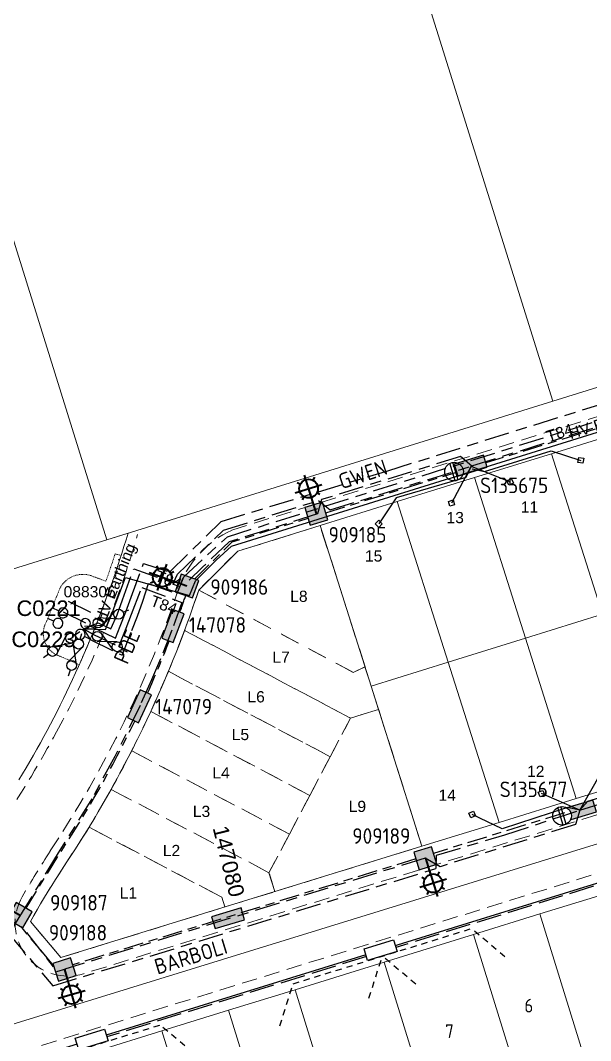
# Model space of a CAD drawing. Header units: metres. Extents: x 305887 to 307188, y 6269913 to 6270847.
# Drawn here: x 306411.4 to 306503.1, y 6270427.4 to 6270591.4 of the extents above; entities that cross this region are included whole.
import ezdxf
from ezdxf.enums import TextEntityAlignment as Align

# ---------------------------------------------------------------- set-up
doc = ezdxf.new("R2010")
doc.units = ezdxf.units.M
for name, pattern in [('Cable Exist UG', [8.2, 4, -1.2, 1.8, -1.2]), ('Dash', [5, 3, -2]), ('DASHED', [0.75, 0.5, -0.25]), ('HIDDEN', [0.375, 0.25, -0.125]), ('HIDDEN2', [0.1875, 0.125, -0.0625]), ('IE Trench LV', [6.5, 5, -1.5]), ('IECLDOTA', [1.8, 1, -0.8])]:
    doc.linetypes.add(name, pattern=pattern)
doc.layers.get('0').update_dxf_attribs({"color": 6})
for name, color, linetype, lineweight in [('Cadastre Developer_SP_EXT', 9, 'Continuous', 5), ('Cadastre Developer_SP_NEW', 2, 'Continuous', 5), ('Cadastre Land Parcels_SP_EXT', 9, 'Continuous', 5), ('Cadastre Other Property_SP_EXT', 9, 'HIDDEN', 5), ('Cadastre Road Names_SP_HV_LV_SL_EXT', 9, 'Continuous', 5)]:
    doc.layers.add(name, color=color, linetype=linetype, lineweight=lineweight)
for name, color, linetype in [('Equip_HV_EXT', 7, 'Continuous'), ('Equip_LV_EXT', 7, 'Continuous'), ('Equip_SP_SL_EXT', 7, 'Continuous'), ('Mains_HV_EXT', 7, 'Continuous'), ('Mains_LV_EXT', 7, 'Continuous'), ('Mains_LV_NEW_T84', 2, 'Continuous'), ('Mains_LV_SL_EXT', 7, 'Continuous'), ('Services_SP_EXT', 7, 'Continuous'), ('Services_SP_NEW_UG', 2, 'Continuous'), ('SupportsUG_SP_LV_EXT', 7, 'Continuous'), ('SupportsUG_SP_LV_NEW', 2, 'Continuous'), ('SupportsUG_SP_LV_SL_EXT', 7, 'Continuous'), ('Trench_SP_NEW', 2, 'Continuous'), ('UG_Details_SP_MISC', 7, 'Continuous')]:
    doc.layers.add(name, color=color, linetype=linetype)
doc.styles.add('COLUMN_LABEL', font='arial.ttf')
doc.styles.add('iecARIAL', font='arial.ttf', dxfattribs={"height": 2})
doc.styles.add('iecISOCP', font='isocp.shx')
doc.styles.add('ieISOCP', font='isocp.shx')
doc.styles.add('POLE_LABEL', font='arial.ttf')
doc.styles.get("Standard").update_dxf_attribs({"font": 'arial.ttf'})
doc.styles.add('SWITCH_LABEL', font='arial.ttf', dxfattribs={"height": 2.5})
doc.linetypes.add('Cable E UG', pattern='A,6,-0.5,["E",Standard,S=1.7,R=0,X=0.5,Y=-1],-2.9', length=9.4)
doc.linetypes.add('Cable New UG', pattern='A,7,-0.25,["x",Standard,S=2,R=0,X=0.2,Y=-0.8],-2.1', length=9.35)

# ---------------------------------------------------------------- blocks, each defined once
blk = doc.blocks.new('COLUMN_EXT')
blk.add_hatch(color=256).paths.add_polyline_path([(-1.49, 1.48), (-1.49, -1.49), (1.48, -1.49), (1.48, 1.48)])
blk.add_lwpolyline([(-1.49, -1.49), (1.48, -1.49), (1.48, 1.48), (-1.49, 1.48)], close=True)
for tag, height, style, flags, p in [('ASSET_NUM', 2.5, 'COLUMN_LABEL', 8, (2, 2)), ('STRUCTURE_PLANT_NUMBER', 0.2, 'POLE_LABEL', 9, (1.81, 0.03)), ('STREET_CODE', 0.2, 'COLUMN_LABEL', 9, (1.81, -0.2))]:
    blk.add_attdef(tag, text='', height=height, dxfattribs=dict(style=style, flags=flags)).set_placement(p, align=Align.MIDDLE_LEFT)
at = {"flags": 9}
for tag, p in [('COLUMN_TYPE', (1.81, -0.4)), ('OWNED_BY', (1.81, -0.6)), ('STATE', (1.81, -0.8)), ('USAGE', (1.81, -1)), ('STREETNAME', (1.81, -1.6)), ('LEGEND', (1.81, -1.2)), ('LOCATION', (1.81, -1.4)), ('SUBURB', (1.81, -1.8)), ('NOTES', (1.81, -2))]:
    blk.add_attdef(tag, text='', height=0.2, dxfattribs=at).set_placement(p, align=Align.MIDDLE_LEFT)
at = {"flags": 1}
blk.add_attdef('Z', (1.81, -2.35), '', height=0.2, dxfattribs=at)
blk = doc.blocks.new('PILLAR_EXT')
blk.add_hatch(color=256).paths.add_polyline_path([(-2.475, 0.99), (-2.475, -0.99), (2.475, -0.99), (2.475, 0.99)])
blk.add_lwpolyline([(-2.475, -0.99), (2.475, -0.99), (2.475, 0.99), (-2.475, 0.99)], close=True)
at = {"style": 'iecARIAL', "flags": 8}
blk.add_attdef('ASSET_NUM', (1.5, 3.5), '', height=2.5, dxfattribs=at)
for tag, p, flags in [('OWNED_BY', (0, -0.2), 9), ('STATE', (0, -0.4), 9), ('SUPPORT_TYPE', (0, -0.6), 9), ('STREETNAME', (0, -1.8), 9), ('USAGE', (0, -0.8), 9), ('LEGEND', (0, -1), 9), ('LOCATION', (0, -1.2), 9), ('NOTES', (0, -1.4), 9), ('PARENT', (0, -1.6), 9), ('SUBURB', (0, -2), 1)]:
    blk.add_attdef(tag, p, '', height=0.2, dxfattribs=dict(flags=flags))
blk = doc.blocks.new('SL_LANTERN_EXT')
at = {"lineweight": 40}
for p, q in [((-1.46, 5.68), (-1.06, 5.28)), ((0, 1.97), (0, 6.47)), ((1.46, 5.68), (1.06, 5.28)), ((-2.25, 4.22), (2.25, 4.22)), ((-1.46, 2.76), (-1.06, 3.16)), ((0, 0), (0, 2.72)), ((1.46, 2.76), (1.06, 3.16))]:
    blk.add_line(p, q, dxfattribs=at)
blk.add_circle((0, 4.22), 1.5, dxfattribs=at)
at = {"style": 'iecARIAL', "flags": 8}
blk.add_attdef('ASSET_NUM', (1.5, 1.5), '', height=2.5, dxfattribs=at)
for tag, p, height, flags in [('OPERATING_VOLTAGE', (0.98, -1.65), 0.2, 9), ('CONSTRUCTED_VOLTAGE', (0.98, -0.65), 0.2, 9), ('CONTROL_TYPE', (0.98, -0.85), 0.2, 9), ('LANTERN_PURPOSE', (0.98, -1.05), 0.2, 9), ('LANTERN_TYPE', (0.98, -1.25), 0.2, 9), ('NO_PHASES', (0.98, -1.45), 0.2, 9), ('LNUMBER', (2.18, -3.25), 2.5, 8), ('ORIENTATION', (0.98, -1.85), 0.2, 9), ('OWNED_BY', (0.98, -2.05), 0.2, 9), ('STATE', (0.98, -2.25), 0.2, 9), ('USAGE', (0.98, -2.45), 0.2, 9), ('CEXIST', (0.98, -2.65), 0.2, 9), ('CNEW', (0.98, -2.85), 0.2, 9), ('CNUMBER', (0.98, -3.05), 0.2, 9), ('CREMOVE', (0.98, -3.25), 0.2, 9), ('CREPLACE', (0.98, -3.45), 0.2, 9), ('LKINGHEIGHT', (0.98, -3.65), 0.2, 9), ('LBRACKET', (0.98, -3.85), 0.2, 9), ('LBRACKETVOCAB', (0.98, -4.05), 0.2, 9), ('LCATEGORY', (0.98, -4.25), 0.2, 9), ('LCHARGE1', (0.98, -4.45), 0.2, 9), ('LCHARGE1PERCENT', (0.98, -4.65), 0.2, 9), ('LCHARGE2', (0.98, -4.85), 0.2, 9), ('LCHARGE2PERCENT', (0.98, -5.05), 0.2, 9), ('LCHARGE3', (0.98, -5.25), 0.2, 9), ('LCHARGE3PERCENT', (0.98, -5.45), 0.2, 9), ('LEXIST', (0.98, -5.65), 0.2, 9), ('LLAMP', (0.98, -5.85), 0.2, 9), ('LLAMPVOCAB', (0.98, -6.05), 0.2, 9), ('LMAST', (0.98, -6.25), 0.2, 9), ('LMASTVOCAB', (0.98, -6.45), 0.2, 9), ('LNEW', (0.98, -6.65), 0.2, 9), ('LANTNUMBER', (0.98, -6.85), 0.2, 9), ('LOUTREACH', (0.98, -7.25), 0.2, 9), ('LOUTREACHVOCAB', (0.98, -7.45), 0.2, 9), ('LRATECODE', (0.98, -7.65), 0.2, 9), ('LREMOVE', (0.98, -7.85), 0.2, 9), ('LREPLACE', (0.98, -8.05), 0.2, 9), ('LTYPE', (0.98, -8.25), 0.2, 9), ('STREETNAME', (0.98, -9.25), 0.2, 9), ('SUBURB', (0.98, -9.45), 0.2, 1), ('LTYPEVOCAB', (0.98, -8.45), 0.2, 9), ('LEGEND', (0.98, -8.65), 0.2, 9), ('LOCATION', (0.98, -8.85), 0.2, 9), ('NOTES', (0.98, -9.05), 0.2, 9)]:
    blk.add_attdef(tag, p, '', height=height, dxfattribs=dict(flags=flags))
blk = doc.blocks.new('CCP_EXT')
at = {"flags": 9}
for tag, p in [('LIFE_SUPPORT', (0, -1.6)), ('STATE', (0, -1.8)), ('NOTES', (0, -2))]:
    blk.add_attdef(tag, text='', height=0.2, dxfattribs=at).set_placement(p, align=Align.MIDDLE_LEFT)
blk.add_wipeout([(0, 0.57), (0.57, 0), (0, -0.57), (-0.57, 0)])
blk.add_lwpolyline([(-0.57, 0), (0, 0.57), (0.57, 0), (0, -0.57), (-0.57, 0)])
at = {"flags": 1}
blk.add_attdef('Z', (0, 0), '', height=0.2, dxfattribs=at)
at = {"flags": 9}
for tag, p in [('CCP_TYPE', (0, 0)), ('CONSTRUCTED_VOLTAGE', (0, -0.2)), ('OPERATING_VOLTAGE', (0, -0.6)), ('ORIENTATION', (0, -0.8)), ('OWNED_BY', (0, -1)), ('NO_PHASES', (0, -0.4)), ('USAGE', (0, -1.2)), ('LEGEND', (0, -1.4))]:
    blk.add_attdef(tag, text='', height=0.2, dxfattribs=at).set_placement(p, align=Align.MIDDLE_LEFT)
blk = doc.blocks.new('LV_UG_DFUSE_CLOSED_EXT')
for points in [[(1, 0), (0, 0)], [(5.04, 0.73), (2.16, -0.72)], [(5.05, -0.71), (2.16, 0.72)], [(6.2, 0.01), (7.2, 0.01)]]:
    blk.add_lwpolyline(points)
for centre in [(1.8, 0), (5.4, 0.01)]:
    blk.add_circle(centre, 0.8)
at = {"flags": 9}
for tag, p in [('ACTUAL_STATUS', (0, 0)), ('CONSTRUCTED_VOLTAGE', (0, -0.2)), ('OPERATING_VOLTAGE', (0, -0.6)), ('ORIENTATION', (0, -0.8)), ('STATE', (0, -1)), ('SWITCH_TYPE', (0, -1.2)), ('NO_PHASES', (0, -0.4)), ('USAGE', (0, -1.4)), ('NOTES', (0, -1.6))]:
    blk.add_attdef(tag, text='', height=0.2, dxfattribs=at).set_placement(p, align=Align.MIDDLE_LEFT)
at = {"flags": 1}
blk.add_attdef('Z', (0, 0), '', height=0.2, dxfattribs=at)
blk = doc.blocks.new('LV_UG_LINKS_CLOSED_EXT')
blk.add_wipeout([(-1.06, 1.06), (-1.18, 0.92), (-1.29, 0.76), (-1.37, 0.59), (-1.43, 0.42), (-1.48, 0.23), (-1.49, 0.05), (-1.49, -0.14), (-1.46, -0.33), (-1.41, -0.51), (-1.33, -0.68), (-1.24, -0.84), (-1.12, -0.99), (-0.99, -1.12), (-0.84, -1.24), (-0.68, -1.33), (-0.51, -1.41), (-0.33, -1.46), (-0.14, -1.49), (0.05, -1.49), (0.23, -1.48), (0.42, -1.43), (0.59, -1.37), (0.76, -1.29), (0.92, -1.18), (1.06, -1.06), (1.18, -0.92), (1.29, -0.76), (1.37, -0.59), (1.43, -0.42), (1.48, -0.23), (1.49, -0.05), (1.49, 0.14), (1.46, 0.33), (1.41, 0.51), (1.33, 0.68), (1.24, 0.84), (1.12, 0.99), (0.99, 1.12), (0.84, 1.24), (0.68, 1.33), (0.51, 1.41), (0.33, 1.46), (0.14, 1.49), (-0.05, 1.49), (-0.23, 1.48), (-0.42, 1.43), (-0.59, 1.37), (-0.76, 1.29), (-0.92, 1.18)])
for p, q in [((-0.25, -1.48), (-0.25, 1.48)), ((0.25, -1.48), (0.25, 1.48))]:
    blk.add_line(p, q)
blk.add_circle((0, 0), 1.5)
at = {"flags": 9}
for tag, p in [('ACTUAL_STATUS', (0, 0)), ('CONSTRUCTED_VOLTAGE', (0, -0.2)), ('OPERATING_VOLTAGE', (0, -0.6)), ('ORIENTATION', (0, -0.8)), ('STATE', (0, -1)), ('SWITCH_TYPE', (0, -1.2)), ('NO_PHASES', (0, -0.4)), ('USAGE', (0, -1.4)), ('NOTES', (0, -1.6))]:
    blk.add_attdef(tag, text='', height=0.2, dxfattribs=at).set_placement(p, align=Align.MIDDLE_LEFT)
at = {"flags": 1}
blk.add_attdef('Z', (0, 0), '', height=0.2, dxfattribs=at)
blk = doc.blocks.new('SWG_HOLEC_SU_EXT')
blk.add_line((1.8, -2), (5.8, -2))
for points in [[(1, 0), (0, 0)], [(6.6, 0), (7.6, 0)]]:
    blk.add_lwpolyline(points)
for points in [[(1.8, -0.8, 1), (1.8, 0.8, 1)], [(5.8, -0.8, 1), (5.8, 0.8, 1)]]:
    blk.add_lwpolyline(points, format="xyb", close=True)
at = {"style": 'SWITCH_LABEL', "flags": 8}
blk.add_attdef('ASSET_NUM', text='', height=2.5, rotation=179.9544, dxfattribs=at).set_placement((-2.4, 0), align=Align.MIDDLE_LEFT)
at = {"flags": 1}
blk.add_attdef('Z', (0, 0), '', height=0.2, dxfattribs=at)
at = {"flags": 9}
for tag, p in [('ACTUAL_STATUS', (0, -0.4)), ('CONSTRUCTED_VOLTAGE', (0, -0.6)), ('OPERATING_VOLTAGE', (0, -1)), ('ORIENTATION', (0, -1.2)), ('OWNED_BY', (0, -1.4)), ('NO_PHASES', (0, -0.8)), ('PARENT', (0, -1.6)), ('STATE', (0, -1.8)), ('SWITCH_TYPE', (0, -2)), ('STREETNAME', (0, -2.6)), ('SUBURB', (0, -2.8)), ('USAGE', (0, -2.2)), ('LOCATION', (0, -2.4)), ('NOTES', (0, -3))]:
    blk.add_attdef(tag, text='', height=0.2, dxfattribs=at).set_placement(p, align=Align.MIDDLE_LEFT)
at = {"style": 'SWITCH_LABEL', "flags": 9}
blk.add_attdef('STREET_CODE', text='', height=0.2, dxfattribs=at).set_placement((0, -0.2), align=Align.MIDDLE_LEFT)
blk = doc.blocks.new('PILLAR_NEW')
for tag, height, flags, p in [('ASSET_NUM', 2.5, 8, (2, 4)), ('STREET_CODE', 0.2, 9, (1.5, 2))]:
    blk.add_attdef(tag, text='', height=height, dxfattribs=dict(flags=flags)).set_placement(p, align=Align.MIDDLE_LEFT)
blk.add_wipeout([(-2.47, 0.99), (2.47, 0.99), (2.47, -0.99), (-2.47, -0.99)])
at = {"lineweight": -3}
blk.add_lwpolyline([(-2.47, 0.99), (2.47, 0.99), (2.47, -0.99), (-2.47, -0.99)], close=True, dxfattribs=at)
for tag, flags, p in [('OWNED_BY', 9, (1.5, 1.8)), ('OPERATED_BY', 9, (1.5, 1.6)), ('STATE', 9, (1.5, 1.2)), ('SUPPORT_TYPE', 9, (1.5, 1)), ('SUBURB', 9, (1.5, 0.2)), ('STREETNAME', 9, (1.5, 0)), ('MAINTAINED_BY', 9, (1.5, 1.4)), ('USAGE', 9, (1.5, 0.8)), ('LEGEND', 9, (1.5, 0.6)), ('PARENT', 9, (1.5, 0.4)), ('Z', 1, (1.5, -0.6)), ('LOCATION', 9, (1.5, -0.2)), ('NOTES', 9, (1.5, -0.4))]:
    blk.add_attdef(tag, text='', height=0.2, dxfattribs=dict(flags=flags)).set_placement(p, align=Align.MIDDLE_LEFT)

msp = doc.modelspace()

# ---------------------------------------------------------------- linework, layer by layer
at = {"layer": 'Cadastre Developer_SP_EXT', "linetype": 'Dash'}
for points in [[(306459.6, 6270510.2), (306446.37, 6270506.08), (306440.08, 6270499.83), (306464.93, 6270486.59), (306466.82, 6270487.51), (306459.6, 6270510.2)], [(306440.08, 6270499.82), (306437.8, 6270493.34), (306464.5, 6270479.24), (306468.99, 6270480.64), (306466.81, 6270487.51), (306464.93, 6270486.59), (306440.08, 6270499.82)], [(306437.81, 6270493.34), (306435.22, 6270486.77), (306461.22, 6270473.04), (306464.5, 6270479.24), (306437.81, 6270493.34)], [(306435.22, 6270486.76), (306432.39, 6270480.32), (306457.94, 6270466.82), (306461.22, 6270473.04), (306435.22, 6270486.76)], [(306432.39, 6270480.32), (306429.31, 6270473.98), (306454.66, 6270460.6), (306457.94, 6270466.82), (306432.39, 6270480.32)], [(306468.99, 6270480.64), (306464.5, 6270479.24), (306461.22, 6270473.04), (306457.94, 6270466.82), (306454.66, 6270460.59), (306451.38, 6270454.39), (306452.31, 6270451.36), (306475.95, 6270458.65), (306468.99, 6270480.64)], [(306429.31, 6270473.98), (306426.01, 6270467.79), (306451.38, 6270454.39), (306454.66, 6270460.6), (306429.31, 6270473.98)], [(306426.01, 6270467.79), (306422.46, 6270461.71), (306443.79, 6270450.45), (306444.29, 6270448.88), (306452.32, 6270451.34), (306451.38, 6270454.39), (306426.01, 6270467.79)], [(306422.46, 6270461.71), (306418.9, 6270456.15), (306416.23, 6270451.94), (306414.26, 6270448.68), (306413.03, 6270446.56), (306417.93, 6270440.75), (306444.29, 6270448.88), (306443.79, 6270450.45), (306422.46, 6270461.71)]]:
    msp.add_lwpolyline(points, close=True, dxfattribs=at)
at = {"layer": 'Cadastre Developer_SP_NEW', "color": 3, "flags": 128}
for points in [[(306513.67, 6270425.09), (306505.63, 6270451.07), (306494.93, 6270447.76), (306502.97, 6270421.78), (306513.67, 6270425.09)], [(306502.97, 6270421.78), (306494.93, 6270447.76), (306484.23, 6270444.45), (306492.27, 6270418.46), (306502.97, 6270421.78)], [(306492.27, 6270418.46), (306484.23, 6270444.45), (306469.9, 6270440.02), (306477.94, 6270414.03), (306492.27, 6270418.46)], [(306477.94, 6270414.03), (306469.9, 6270440.02), (306455.57, 6270435.58), (306463.61, 6270409.6), (306477.94, 6270414.03)], [(306463.61, 6270409.6), (306455.57, 6270435.58), (306444.87, 6270432.27), (306452.91, 6270406.28), (306463.61, 6270409.6)], [(306452.91, 6270406.28), (306444.87, 6270432.27), (306434.17, 6270428.96), (306442.21, 6270402.97), (306452.91, 6270406.28)], [(306442.21, 6270402.97), (306434.17, 6270428.96), (306423.47, 6270425.65), (306431.51, 6270399.66), (306442.21, 6270402.97)]]:
    msp.add_lwpolyline(points, dxfattribs=at)
at = {"layer": 'Cadastre Land Parcels_SP_EXT', "linetype": 'Continuous'}
for points in [[(306440.64, 6270710.35), (306496.98, 6270530.2), (306569.08, 6270552.6), (306519.73, 6270711.95), (306506.86, 6270753.49), (306485.1, 6270823.75), (306475.98, 6270829.68), (306404.21, 6270826.88), (306427.63, 6270751.95), (306440.64, 6270710.35)], [(306362.72, 6270708.77), (306425.32, 6270507.92), (306496.98, 6270530.2), (306440.64, 6270710.35), (306427.63, 6270751.95), (306404.21, 6270826.88), (306365.13, 6270825.33), (306334.2, 6270800.24), (306349.73, 6270750.44), (306362.72, 6270708.77)], [(306286.27, 6270707.22), (306355.3, 6270486.17), (306425.32, 6270507.92), (306362.72, 6270708.77), (306349.73, 6270750.44), (306334.2, 6270800.24), (306307.57, 6270778.69), (306285.17, 6270760.55), (306272.76, 6270750.51), (306286.27, 6270707.22)], [(306517.92, 6270499.97), (306509.72, 6270525.77), (306496.79, 6270521.75), (306504.99, 6270495.95), (306517.92, 6270499.97)], [(306504.99, 6270495.95), (306496.79, 6270521.75), (306484.39, 6270517.9), (306492.59, 6270492.1), (306504.99, 6270495.95)], [(306492.59, 6270492.1), (306484.39, 6270517.9), (306472, 6270514.05), (306480.2, 6270488.24), (306492.59, 6270492.1)], [(306480.2, 6270488.24), (306472, 6270514.05), (306459.6, 6270510.2), (306467.8, 6270484.39), (306480.2, 6270488.24)], [(306475.95, 6270458.65), (306467.8, 6270484.39), (306459.6, 6270510.2), (306446.37, 6270506.08), (306440.08, 6270499.83), (306439.71, 6270498.7), (306439.32, 6270497.58), (306438.93, 6270496.46), (306438.53, 6270495.33), (306438.13, 6270494.22), (306437.72, 6270493.1), (306437.3, 6270491.99), (306436.87, 6270490.88), (306436.44, 6270489.77), (306436, 6270488.67), (306435.55, 6270487.56), (306435.09, 6270486.47), (306434.63, 6270485.37), (306434.16, 6270484.28), (306433.68, 6270483.19), (306433.2, 6270482.1), (306432.71, 6270481.02), (306432.21, 6270479.94), (306431.71, 6270478.86), (306431.2, 6270477.79), (306430.68, 6270476.72), (306430.15, 6270475.65), (306429.62, 6270474.59), (306429.08, 6270473.53), (306428.53, 6270472.47), (306427.98, 6270471.42), (306427.42, 6270470.37), (306426.85, 6270469.32), (306426.28, 6270468.28), (306425.7, 6270467.24), (306425.11, 6270466.21), (306424.52, 6270465.18), (306423.92, 6270464.15), (306423.31, 6270463.13), (306422.7, 6270462.11), (306422.08, 6270461.09), (306421.46, 6270460.08), (306420.82, 6270459.07), (306420.17, 6270458.08), (306419.52, 6270457.09), (306418.9, 6270456.15), (306418.29, 6270455.21), (306417.68, 6270454.26), (306417.08, 6270453.31), (306416.48, 6270452.36), (306415.89, 6270451.4), (306415.31, 6270450.44), (306414.73, 6270449.47), (306414.16, 6270448.51), (306413.59, 6270447.53), (306413.03, 6270446.56), (306417.93, 6270440.75), (306475.95, 6270458.65)], [(306513.19, 6270470.15), (306504.99, 6270495.95), (306492.59, 6270492.1), (306500.78, 6270466.31), (306513.19, 6270470.15)], [(306500.78, 6270466.31), (306492.59, 6270492.1), (306480.2, 6270488.24), (306488.37, 6270462.48), (306500.78, 6270466.31)], [(306488.37, 6270462.48), (306480.2, 6270488.24), (306467.8, 6270484.39), (306475.95, 6270458.65), (306488.37, 6270462.48)]]:
    msp.add_lwpolyline(points, close=True, dxfattribs=at)
msp.add_lwpolyline([(306411.19, 6270469.31), (306411.78, 6270470.29), (306412.37, 6270471.27), (306412.94, 6270472.26), (306413.51, 6270473.26), (306414.07, 6270474.26), (306414.63, 6270475.26), (306415.18, 6270476.26), (306415.72, 6270477.27), (306416.26, 6270478.28), (306416.78, 6270479.3), (306417.31, 6270480.32), (306417.82, 6270481.34), (306418.33, 6270482.37), (306418.83, 6270483.4), (306419.32, 6270484.43), (306419.81, 6270485.46), (306420.29, 6270486.5), (306420.77, 6270487.55), (306421.23, 6270488.59), (306421.69, 6270489.64), (306422.14, 6270490.69), (306422.59, 6270491.75), (306423.03, 6270492.81), (306423.46, 6270493.87), (306423.88, 6270494.93), (306424.3, 6270496), (306424.71, 6270497.07), (306425.11, 6270498.14), (306425.5, 6270499.21), (306425.89, 6270500.29), (306426.27, 6270501.37), (306426.64, 6270502.45), (306427.01, 6270503.54), (306427.37, 6270504.63), (306427.72, 6270505.72), (306428.06, 6270506.81), (306428.4, 6270507.9), (306428.73, 6270508.98), (306425.32, 6270507.92), (306355.3, 6270486.17)], dxfattribs=at)
at = {"layer": 'Cadastre Other Property_SP_EXT', "linetype": 'HIDDEN2'}
msp.add_lwpolyline([(306420.89, 6270487.82), (306423.21, 6270493.25), (306426.18, 6270501.1), (306427.61, 6270505.38), (306426.65, 6270505.64), (306426.65, 6270505.64, -0.006777), (306425.17, 6270501.26), (306425.17, 6270501.26), (306423.19, 6270501.98), (306423.19, 6270501.98, 0.398995), (306417.78, 6270500.13), (306417.78, 6270500.13), (306415.62, 6270494.77), (306415.62, 6270494.77, 0.488354), (306417.89, 6270489.15), (306417.89, 6270489.15), (306420.89, 6270487.82)], format="xyb", close=True, dxfattribs=at)
at = {"layer": 'Mains_HV_EXT', "linetype": 'Cable E UG'}
for points in [[(306424.82, 6270494.16), (306425.76, 6270496.44)], [(306421.72, 6270494.04), (306424.82, 6270494.16)]]:
    msp.add_lwpolyline(points, dxfattribs=at)
at = {"layer": 'Mains_LV_EXT', "linetype": 'Cable Exist UG'}
msp.add_lwpolyline([(306501.34, 6270464.43), (306513.7, 6270468.22), (306513.7, 6270468.22), (306537.39, 6270475.5), (306538.76, 6270473.87), (306538.76, 6270473.87), (306539.72, 6270474.13), (306551.34, 6270477.76), (306551.75, 6270479.98)], dxfattribs=at)
at = {"layer": 'Mains_LV_SL_EXT', "linetype": 'Cable Exist UG'}
for points in [[(306459.15, 6270512.06), (306444.98, 6270507.58), (306440.69, 6270503.51), (306438.54, 6270501.43)], [(306476.5, 6270456.73), (306418.57, 6270438.88)], [(306412.4, 6270444.78), (306417.29, 6270438.5), (306418.7, 6270438.94)]]:
    msp.add_lwpolyline(points, dxfattribs=at)
at = {"layer": 'Services_SP_EXT'}
for points in [[(306501.34, 6270464.43), (306502.65, 6270465.88), (306502.65, 6270465.88), (306513.52, 6270469.21), (306516.61, 6270473.8)], [(306501.34, 6270464.43), (306504.66, 6270470.28)]]:
    msp.add_lwpolyline(points, dxfattribs=at)
at = {"layer": 'Services_SP_NEW_UG', "color": 2, "linetype": 'IECLDOTA'}
for p, q in [((306489.29, 6270440.89), (306483.93, 6270445.41)), ((306453.12, 6270429.77), (306455.27, 6270436.54)), ((306439.23, 6270425.4), (306433.87, 6270429.91))]:
    msp.add_line(p, q, dxfattribs=at)
at = {"layer": 'Trench_SP_NEW', "linetype": 'IE Trench LV', "ltscale": 0.8, "flags": 128}
for points in [[(306513.46, 6270455.28), (306471.76, 6270442.37)], [(306467.03, 6270440.91), (306425.33, 6270428)]]:
    msp.add_lwpolyline(points, dxfattribs=at)
at = {"layer": 'UG_Details_SP_MISC', "color": 7, "linetype": 'Cable Exist UG', "ltscale": 0.8, "flags": 128}
for points in [[(306439.46, 6270501.61), (306445.47, 6270507.58), (306457.68, 6270511.38)], [(306416.75, 6270439.5), (306411.52, 6270445.72)]]:
    msp.add_lwpolyline(points, dxfattribs=at)
at = {"layer": 'UG_Details_SP_MISC', "color": 8, "linetype": 'DASHED', "lineweight": 0, "ltscale": 5, "flags": 128}
msp.add_lwpolyline([(306417.24, 6270477.03), (306417.24, 6270477.03, 0.055143), (306430.25, 6270508.74), (306430.25, 6270508.74)], format="xyb", dxfattribs=at)
at = {"layer": 'UG_Details_SP_MISC', "color": 7, "linetype": 'Cable Exist UG', "ltscale": 0.8, "flags": 128}
for points in [[(306437.06, 6270496.26, 0.00398), (306438, 6270498.97)], [(306431.87, 6270483.27, 0.012551), (306435.34, 6270491.62, 0.014376)], [(306412.33, 6270448.68), (306417.47, 6270457.06, 0.03467), (306429.79, 6270478.77, 0.035968)]]:
    msp.add_lwpolyline(points, format="xyb", dxfattribs=at)
at = {"layer": 'UG_Details_SP_MISC', "color": 8, "linetype": 'DASHED', "lineweight": 0, "ltscale": 5}
for centre, radius, start, end in [((306452.34, 6270494.49), 16.5, 115.1268, 157.5152), ((306267.91, 6270556.58), 178.14, 326.3556, 341.756), ((306260.51, 6270561.72), 178.14, 326.3556, 331.6133), ((306574.23, 6270356.24), 187.88, 147.2519, 149.8775), ((306419.07, 6270446.27), 8.5, 149.8775, 287.1954)]:
    msp.add_arc(centre, radius, start, end, dxfattribs=at)

# ---------------------------------------------------------------- block references
at = {"layer": 'Equip_HV_EXT'}
ref = msp.add_blockref('SWG_HOLEC_SU_EXT', (306423.5, 6270493.66), dxfattribs=dict(at, rotation=154.4579790249046))
ref.add_attrib('ASSET_NUM', 'C0221', dxfattribs={"layer": '0', "height": 2.5, "style": 'SWITCH_LABEL'}).set_placement((306421.1, 6270494.91), align=Align.BOTTOM_RIGHT)
ref = msp.add_blockref('SWG_HOLEC_SU_EXT', (306422.66, 6270491.91), dxfattribs=dict(at, rotation=153.7409611709386))
ref.add_attrib('ASSET_NUM', 'C0223', dxfattribs={"layer": '0', "height": 2.5, "style": 'SWITCH_LABEL'}).set_placement((306420.26, 6270493.16), align=Align.TOP_RIGHT)
at = {"layer": 'Equip_LV_EXT'}
for p, rotation in [((306422.23, 6270493.85), 22.66916720875268), ((306420.95, 6270493.15), 216.0000000487103), ((306421.32, 6270492.86), 252.0000000209866), ((306422.2, 6270493.23), 332.1510385399)]:
    msp.add_blockref('LV_UG_DFUSE_CLOSED_EXT', p, dxfattribs=dict(at, rotation=rotation))
at = {"layer": 'Equip_SP_SL_EXT'}
for p, rotation in [((306459, 6270512.11), 17.2660096711484), ((306438.2, 6270500.47), 70.68129243077992), ((306476.51, 6270456.72), 197.3874613589139), ((306411.3, 6270447.56), 60.28846743644375), ((306418.51, 6270438.84), 195.6163259549895)]:
    msp.add_blockref('SL_LANTERN_EXT', p, dxfattribs=dict(at, rotation=rotation))
at = {"layer": 'SupportsUG_SP_LV_EXT'}
ref = msp.add_blockref('PILLAR_EXT', (306435.94, 6270494.04), dxfattribs=dict(at, rotation=249.4516832549265))
ref.add_attrib('ASSET_NUM', '147078', dxfattribs={"layer": '0', "height": 2.5, "style": 'iecISOCP'}).set_placement((306438.5, 6270494.22), align=Align.MIDDLE_LEFT)
ref = msp.add_blockref('PILLAR_EXT', (306430.55, 6270481.15), dxfattribs=dict(at, rotation=245.1765460781274))
ref.add_attrib('ASSET_NUM', '147079', dxfattribs={"layer": '0', "height": 2.5, "style": 'iecISOCP'}).set_placement((306433.08, 6270481.09), align=Align.MIDDLE_LEFT)
ref = msp.add_blockref('PILLAR_EXT', (306501.35, 6270464.41), dxfattribs=dict(at, rotation=16.74311071412603))
ref.add_attrib('ASSET_NUM', 'S135677', dxfattribs={"layer": '0', "height": 2.5, "style": 'ieISOCP'}).set_placement((306499.35, 6270467.79), align=Align.MIDDLE_RIGHT)
ref = msp.add_blockref('PILLAR_EXT', (306444.8, 6270447.07), dxfattribs=dict(at, rotation=16.75823544947136))
ref.add_attrib('ASSET_NUM', '147080', dxfattribs={"layer": '0', "height": 2.5, "rotation": 283.7474, "style": 'iecARIAL'}).set_placement((306446.3, 6270450.57), align=Align.MIDDLE_RIGHT)
at = {"layer": 'SupportsUG_SP_LV_SL_EXT'}
ref = msp.add_blockref('COLUMN_EXT', (306438.2, 6270500.47), dxfattribs=dict(at, rotation=340.8525093142847))
ref.add_attrib('ASSET_NUM', '909186', dxfattribs={"layer": '0', "height": 2.5, "style": 'iecISOCP'}).set_placement((306441.96, 6270501.56), align=Align.TOP_LEFT)
ref = msp.add_blockref('COLUMN_EXT', (306476.51, 6270456.72), dxfattribs=dict(at, rotation=17.32004642544704))
ref.add_attrib('ASSET_NUM', '909189', dxfattribs={"layer": '0', "height": 2.5, "style": 'ieISOCP'}).set_placement((306474.1, 6270461.54), align=Align.TOP_RIGHT)
ref = msp.add_blockref('COLUMN_EXT', (306411.3, 6270447.56), dxfattribs=dict(at, rotation=330.0554312171343))
ref.add_attrib('ASSET_NUM', '909187', dxfattribs={"layer": '0', "height": 2.5, "style": 'ieISOCP'}).set_placement((306416.2, 6270450.81), align=Align.TOP_LEFT)
ref = msp.add_blockref('COLUMN_EXT', (306418.51, 6270438.84), dxfattribs=dict(at, rotation=16.98250814525011))
ref.add_attrib('ASSET_NUM', '909188', dxfattribs={"layer": '0', "height": 2.5, "style": 'ieISOCP'}).set_placement((306416, 6270444.74), align=Align.MIDDLE_LEFT)

# ---------------------------------------------------------------- texts
at = {"layer": 'Cadastre Developer_SP_EXT'}
for s, p in [('L8', (306454.79, 6270497.93)), ('L7', (306451.93, 6270488.14)), ('L6', (306447.91, 6270481.77)), ('L5', (306445.39, 6270475.71)), ('L4', (306442.28, 6270469.55)), ('L3', (306439.14, 6270463.35)), ('L9', (306464.19, 6270464.15)), ('L2', (306434.31, 6270457.06)), ('L1', (306427.38, 6270450.23))]:
    msp.add_text(s, height=1.8, dxfattribs=at).set_placement(p)
at = {"layer": 'Cadastre Developer_SP_NEW', "color": 3, "linetype": 'Continuous', "style": 'iecISOCP'}
for s, p in [('6', (306492.43, 6270431.92)), ('7', (306479.7, 6270427.82))]:
    msp.add_text(s, height=2.2, dxfattribs=at).set_placement(p)
at = {"layer": 'Cadastre Land Parcels_SP_EXT'}
for s, p in [('11', (306491.86, 6270512.27)), ('13', (306479.91, 6270510.58)), ('15', (306466.8, 6270504.41)), ('12', (306492.86, 6270469.79)), ('14', (306478.63, 6270465.96))]:
    msp.add_text(s, height=1.8, dxfattribs=at).set_placement(p)
at = {"layer": 'Cadastre Other Property_SP_EXT'}
msp.add_text('088306', height=1.8, dxfattribs=at).set_placement((306418.36, 6270498.66))
at = {"layer": 'Cadastre Road Names_SP_HV_LV_SL_EXT', "color": 7, "linetype": 'Continuous', "ltscale": 5, "char_height": 2.5, "attachment_point": 1, "style": 'iecISOCP'}
for s, insert, rotation in [('\\pi3.1114;{\\C2;GWEN}', (306459.35, 6270517.4), 18.3197), ('\\pi4.5511;{\\C2;PDE}', (306424.55, 6270484.53), 66.9364), ('\\pi1.0511;{\\C2;BARBOLI}', (306431.71, 6270440.07), 17.0009)]:
    msp.add_mtext_dynamic_manual_height_columns(s, width=14.1022, gutter_width=4, heights=[0], dxfattribs=dict(at, insert=insert, rotation=rotation))
at = {"layer": 'Mains_HV_EXT'}
for rotation, p in [(17.3286, (306499.87, 6270524.05)), (67.6302, (306424.89, 6270494.34))]:
    msp.add_text('HV Earthing', height=1.8, rotation=rotation, dxfattribs=at).set_placement(p)
at = {"layer": 'Mains_LV_EXT'}
for rotation, p in [(17.3126, (306496.29, 6270523.63)), (339.6692, (306432.88, 6270501.38)), (339.4676, (306432.15, 6270497.37))]:
    msp.add_text('T84', height=1.8, rotation=rotation, dxfattribs=at).set_placement(p)

# ---------------------------------------------------------------- next in the draw order: block references
at = {"layer": 'Equip_LV_EXT'}
for p, rotation in [((306481.12, 6270518.87), 17.32860020011953), ((306498.48, 6270463.53), 17.32856610759118)]:
    msp.add_blockref('LV_UG_LINKS_CLOSED_EXT', p, dxfattribs=dict(at, rotation=rotation))
at = {"layer": 'Services_SP_EXT'}
for p, rotation in [((306501.5, 6270520.68), 36.00000006831309), ((306490.13, 6270517.2), 157.7737782410761), ((306480.72, 6270513.81), 61.77377790433852), ((306495.17, 6270467.1), 336.519525633785), ((306484.04, 6270463.74), 246.2796044711822)]:
    msp.add_blockref('CCP_EXT', p, dxfattribs=dict(at, rotation=rotation))
msp.add_blockref('CCP_EXT', (306469.01, 6270510.48), dxfattribs=at)

# ---------------------------------------------------------------- next in the draw order: linework, layer by layer
at = {"layer": 'Cadastre Land Parcels_SP_EXT', "color": 3, "linetype": 'Continuous'}
msp.add_lwpolyline([(306546.02, 6270471.96), (306418.71, 6270432.68), (306387.29, 6270422.99), (306203.1, 6270366.16), (306241.87, 6270304.98), (306365.31, 6270342.96)], dxfattribs=at)
at = {"layer": 'Mains_HV_EXT', "linetype": 'Cable E UG'}
msp.add_lwpolyline([(306421.56, 6270493.57), (306425.1, 6270493.49), (306425.1, 6270493.49), (306425.54, 6270494.56), (306426.15, 6270496.08), (306426.49, 6270497.03), (306428.31, 6270501.85), (306438.6, 6270498.97), (306438.6, 6270498.97), (306439.56, 6270501.33), (306442.88, 6270504.63), (306445.36, 6270506.89), (306546.68, 6270538.42), (306563.63, 6270543.43), (306568.84, 6270539.21), (306568.84, 6270539.21), (306570.07, 6270554.54), (306572.1, 6270556.46)], dxfattribs=at)
at = {"layer": 'Mains_HV_EXT', "linetype": 'Cable Exist UG'}
for points in [[(306421.56, 6270493.57), (306423.5, 6270493.66), (306426.7, 6270492.1), (306426.7, 6270492.1), (306427.48, 6270494.05), (306428.36, 6270496.32), (306429.24, 6270498.71), (306431.21, 6270504.11), (306431.21, 6270504.11), (306435.42, 6270502.74), (306443.67, 6270510.85), (306470.48, 6270519.02), (306470.48, 6270519.02), (306508.28, 6270530.82), (306564.48, 6270548.52), (306570.93, 6270543.07), (306572.1, 6270556.46)], [(306421.56, 6270493.57), (306422.62, 6270491.86), (306422.62, 6270491.86), (306427.76, 6270489.36), (306429.34, 6270493.32), (306430.23, 6270495.61), (306431.12, 6270498.03), (306431.99, 6270500.9), (306436.64, 6270499.25), (306437.67, 6270501.98), (306444.71, 6270508.41), (306546.16, 6270540.16), (306546.16, 6270540.16), (306564.01, 6270545.69), (306570.81, 6270540.19), (306567.89, 6270510.76), (306565.69, 6270488.92), (306563.08, 6270463.13), (306563.93, 6270461.8)]]:
    msp.add_lwpolyline(points, dxfattribs=at)
at = {"layer": 'Mains_LV_EXT', "linetype": 'Cable Exist UG'}
for points in [[(306483.96, 6270519.79), (306507.43, 6270527.12), (306507.27, 6270529.17), (306507.27, 6270529.17), (306508.64, 6270529.6), (306532.16, 6270536.74), (306534, 6270535.22)], [(306421.56, 6270493.57), (306423.93, 6270494.56), (306423.93, 6270494.56), (306425.95, 6270493.58), (306426.97, 6270495.87), (306427.85, 6270498.24), (306429.63, 6270503.22), (306436.01, 6270501), (306436.01, 6270501), (306436.67, 6270502.39), (306444.08, 6270509.46), (306459.35, 6270514.22), (306461.2, 6270512.7), (306461.2, 6270512.7), (306483.99, 6270519.77)], [(306421.56, 6270493.57), (306423.06, 6270492.76), (306423.06, 6270492.76), (306427.23, 6270490.73), (306428.41, 6270493.68), (306429.29, 6270495.97), (306430.93, 6270500.24), (306437.39, 6270497.85), (306437.39, 6270497.85), (306435.77, 6270493.4), (306433.94, 6270488.79), (306432.5, 6270485.37), (306430.66, 6270481.29), (306426.59, 6270473.08), (306422.89, 6270466.25), (306417.51, 6270457.58), (306411.7, 6270448.07), (306411.7, 6270448.07), (306409.58, 6270444.56), (306416.61, 6270436.19), (306478.27, 6270455.07), (306478.31, 6270457.21), (306478.31, 6270457.21), (306489.27, 6270460.49), (306501.34, 6270464.43)]]:
    msp.add_lwpolyline(points, dxfattribs=at)
at = {"layer": 'Mains_LV_NEW_T84', "color": 2, "linetype": 'Cable New UG', "ltscale": 0.8, "flags": 128}
msp.add_lwpolyline([(306562.13, 6270464.21), (306554.58, 6270468.31), (306404.36, 6270421.83), (306397.33, 6270414.92), (306390.98, 6270395.71, 0.016841), (306381.72, 6270364.14), (306389.73, 6270356.48), (306550.66, 6270406.28), (306556.73, 6270413.66)], format="xyb", close=True, dxfattribs=at)
at = {"layer": 'Mains_LV_SL_EXT', "linetype": 'Cable Exist UG'}
for points in [[(306483.99, 6270519.77), (306482.14, 6270521.29), (306482.14, 6270521.29), (306459.84, 6270514.37), (306459.15, 6270512.06)], [(306501.34, 6270464.43), (306500.63, 6270462.14), (306500.63, 6270462.14), (306478.88, 6270455.35), (306476.5, 6270456.73)]]:
    msp.add_lwpolyline(points, dxfattribs=at)
at = {"layer": 'Services_SP_EXT'}
for points in [[(306484.03, 6270519.32), (306486.04, 6270518.9), (306486.04, 6270518.9), (306496.72, 6270522.23), (306501.5, 6270520.68)], [(306483.9, 6270519.74), (306483, 6270517.94), (306483, 6270517.94), (306471.83, 6270514.66), (306469.01, 6270510.48)], [(306483.9, 6270519.74), (306480.72, 6270513.81)], [(306483.9, 6270519.74), (306490.13, 6270517.2)], [(306501.34, 6270464.43), (306495.17, 6270467.1)], [(306501.34, 6270464.43), (306499.35, 6270464.86), (306499.35, 6270464.86), (306488.84, 6270461.45), (306484.04, 6270463.74)]]:
    msp.add_lwpolyline(points, dxfattribs=at)
at = {"layer": 'UG_Details_SP_MISC', "color": 8, "linetype": 'DASHED', "lineweight": 0, "ltscale": 5}
for p, q in [((306562.38, 6270545.8), (306445.33, 6270509.43)), ((306561.37, 6270481.41), (306421.59, 6270438.15)), ((306553.34, 6270469.5), (306402.07, 6270422.69))]:
    msp.add_line(p, q, dxfattribs=at)
at = {"layer": 'UG_Details_SP_MISC', "color": 7, "linetype": 'Cable Exist UG', "ltscale": 0.8}
msp.add_line((306507.79, 6270526.95), (306486.25, 6270520.26), dxfattribs=at)
at = {"layer": 'UG_Details_SP_MISC', "color": 7, "linetype": 'Cable Exist UG', "ltscale": 0.8, "flags": 128}
for points in [[(306460.51, 6270512.26), (306481.53, 6270518.79)], [(306498.89, 6270464), (306477.82, 6270457.49)]]:
    msp.add_lwpolyline(points, dxfattribs=at)

# ---------------------------------------------------------------- next in the draw order: block references
at = {"layer": 'SupportsUG_SP_LV_EXT'}
ref = msp.add_blockref('PILLAR_EXT', (306483.8, 6270519.82), dxfattribs=dict(at, rotation=197.0739311122462))
ref.add_attrib('ASSET_NUM', 'S135675', dxfattribs={"layer": '0', "height": 2.5, "style": 'iecISOCP'}).set_placement((306485.32, 6270516.66), align=Align.MIDDLE_LEFT)
at = {"layer": 'SupportsUG_SP_LV_SL_EXT'}
ref = msp.add_blockref('COLUMN_EXT', (306459, 6270512.11), dxfattribs=dict(at, rotation=17.32860020011953))
ref.add_attrib('ASSET_NUM', '909185', dxfattribs={"layer": '0', "height": 2.5, "style": 'iecISOCP'}).set_placement((306460.96, 6270509.97), align=Align.TOP_LEFT)

# ---------------------------------------------------------------- next in the draw order: block references
at = {"layer": 'SupportsUG_SP_LV_NEW', "rotation": 197.0105673577086}
for p in [(306469.31, 6270441.93), (306422.88, 6270427.57)]:
    msp.add_blockref('PILLAR_NEW', p, dxfattribs=at)

# ---------------------------------------------------------------- next in the draw order: linework, layer by layer
at = {"layer": 'Services_SP_NEW_UG', "color": 2, "linetype": 'IECLDOTA'}
for p, q in [((306455.27, 6270436.54), (306483.93, 6270445.41)), ((306467.45, 6270434.21), (306469.6, 6270440.99)), ((306474.96, 6270436.47), (306469.6, 6270440.99)), ((306410.52, 6270422.69), (306433.87, 6270429.91))]:
    msp.add_line(p, q, dxfattribs=at)
at = {"layer": 'UG_Details_SP_MISC', "color": 7, "linetype": 'Cable Exist UG', "ltscale": 0.8, "flags": 128}
msp.add_lwpolyline([(306474.99, 6270456.61), (306419.84, 6270439.56)], dxfattribs=at)

doc.saveas('drawing.dxf')
